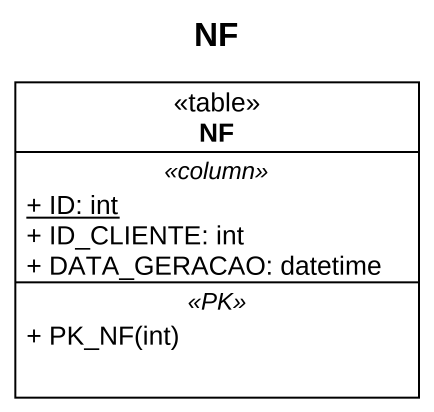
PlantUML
@startuml
title NF
hide circle
hide empty members
skinparam classAttributeIconSize 0
class NF <<table>> {
  .. <<column>> ..
  {static} + ID: int
  + ID_CLIENTE: int
  + DATA_GERACAO: datetime
  .. <<PK>> ..
  + PK_NF(int)
}
@enduml
